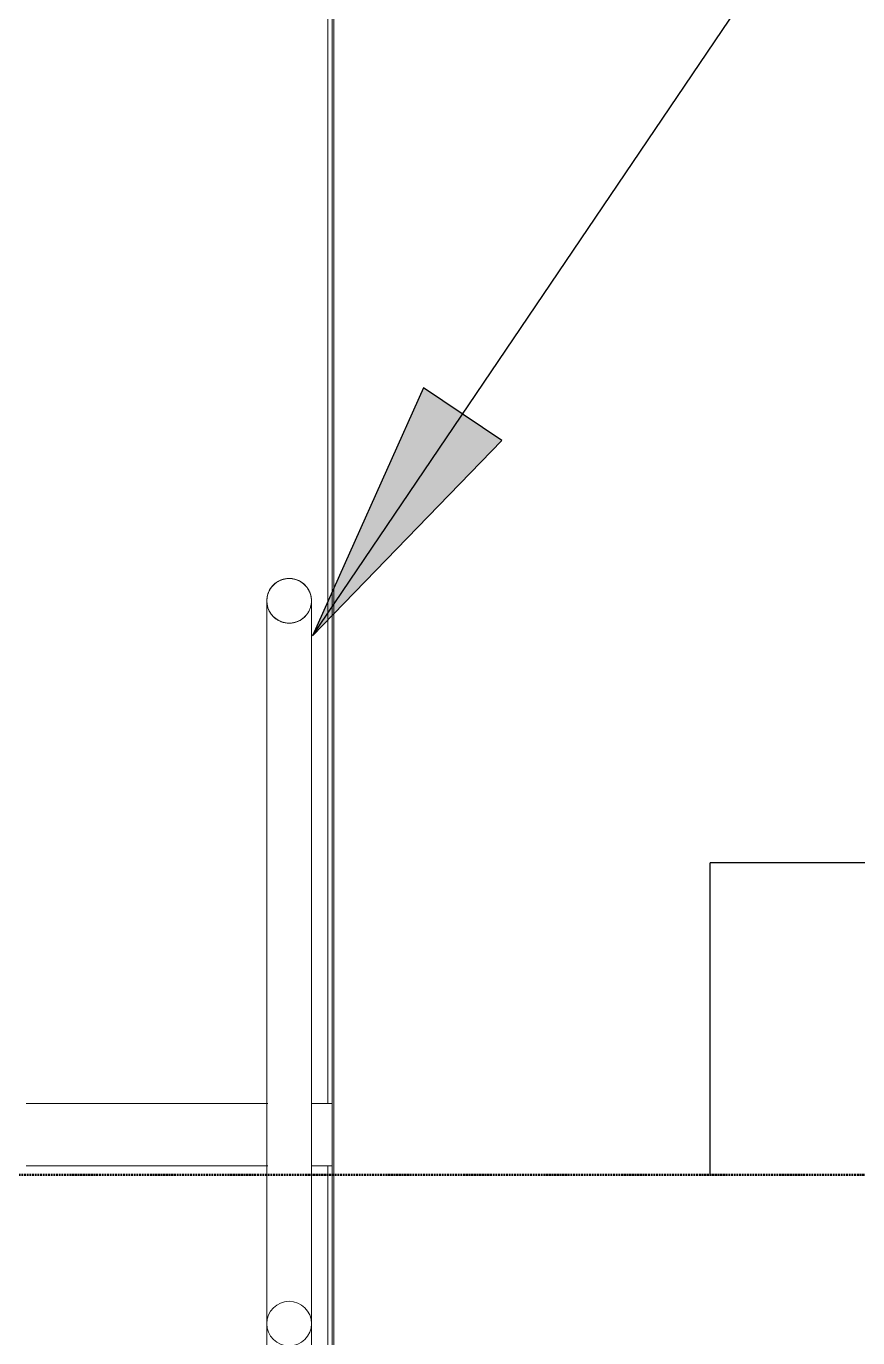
# Model space of a CAD drawing. Header units: millimetres. Extents: x -153298 to 620751, y -313239 to 250031.
# Drawn here: x 9580 to 10511, y -297007 to -295538 of the extents above; entities that cross this region are included whole.
import ezdxf

# ---------------------------------------------------------------- set-up
doc = ezdxf.new("R2010")
doc.units = ezdxf.units.MM
doc.linetypes.add('DPA_Hidden 50', pattern=[3, 2, -1])
for name, color, linetype, lineweight in [('A-DETL-GENF', 7, 'Continuous', 35), ('A-FLOR-HRAL', 7, 'Continuous', 25), ('A-GENM', 7, 'Continuous', 9), ('A-GENM-IDEN', 7, 'Continuous', 25)]:
    doc.layers.add(name, color=color, linetype=linetype, lineweight=lineweight)

# ---------------------------------------------------------------- blocks, each defined once
blk = doc.blocks.new('DPA_GM-Cage Ladder - H6000 with Protection Ring-8200624-2140-01 ENTRANCE 1 ELEVATION 2')
at = {"layer": 'A-GENM', "color": 7}
for p, q in [((-14753.7, 114320), (-14753.7, 115715)), ((-14753.7, 114320), (-14753.7, 115715)), ((-14748.7, 115715), (-14748.7, 114320)), ((-14748.7, 113973.3), (-14748.7, 115715)), ((-14747, 113973.3), (-14747, 115715)), ((-15091.5, 114320), (-14820.8, 114320)), ((-14820.8, 114320), (-15091.5, 114320)), ((-15091.5, 114320), (-14820.8, 114320)), ((-14820.8, 114320), (-15091.5, 114320)), ((-14771.1, 114320), (-14748.7, 114320)), ((-14753.5, 114320), (-14771.1, 114320)), ((-14770, 114320), (-14752.5, 114320)), ((-14752.5, 114320), (-14770, 114320)), ((-14747, 114250), (-14747, 114320)), ((-15091.5, 114250), (-14820.8, 114250)), ((-14820.8, 114250), (-15091.5, 114250)), ((-15091.5, 114250), (-14820.8, 114250)), ((-14820.8, 114250), (-15091.5, 114250)), ((-14771.1, 114250), (-14753.5, 114250)), ((-14748.7, 114250), (-14771.1, 114250)), ((-14770, 114250), (-14752.5, 114250)), ((-14752.5, 114250), (-14770, 114250)), ((-14753.7, 113973.3), (-14753.7, 114250)), ((-14753.7, 113973.3), (-14753.7, 114250)), ((-14748.7, 114250), (-14748.7, 113973.3))]:
    blk.add_line(p, q, dxfattribs=at)
blk = doc.blocks.new('Railing - Half Circle_25mm-V562-2140-01 ENTRANCE 1 ELEVATION 2')
at = {"layer": 'A-FLOR-HRAL', "color": 7, "lineweight": 9, "flags": 128}
for points in [[(-14772, 114883.3), (-14772, 114884.3), (-14772.1, 114885.3), (-14772.2, 114886.3), (-14772.3, 114887.3), (-14772.5, 114888.2), (-14772.7, 114889.2), (-14773, 114890.2), (-14773.3, 114891.1), (-14773.6, 114892.1), (-14774, 114893), (-14774.4, 114893.9), (-14774.8, 114894.8), (-14775.3, 114895.7), (-14775.8, 114896.5), (-14776.4, 114897.4), (-14777, 114898.2), (-14777.6, 114899), (-14778.2, 114899.8), (-14778.9, 114900.5), (-14779.6, 114901.2), (-14780.3, 114901.9), (-14781.1, 114902.5), (-14781.9, 114903.2), (-14782.7, 114903.7), (-14783.5, 114904.3), (-14784.4, 114904.8), (-14785.2, 114905.3), (-14786.1, 114905.8), (-14787, 114906.2), (-14788, 114906.6), (-14788.9, 114906.9), (-14789.9, 114907.2), (-14790.8, 114907.5), (-14791.8, 114907.7), (-14792.8, 114907.9), (-14793.8, 114908.1), (-14794.8, 114908.2), (-14795.8, 114908.2), (-14796.8, 114908.3), (-14797.8, 114908.3), (-14798.7, 114908.2), (-14799.7, 114908.1), (-14800.7, 114908), (-14801.7, 114907.8), (-14802.7, 114907.6), (-14803.7, 114907.4), (-14804.6, 114907.1), (-14805.6, 114906.8), (-14806.5, 114906.4), (-14807.4, 114906), (-14808.3, 114905.6), (-14809.2, 114905.1), (-14810.1, 114904.6), (-14810.9, 114904.1), (-14811.7, 114903.5), (-14812.5, 114902.9), (-14813.3, 114902.2), (-14814, 114901.6), (-14814.8, 114900.9), (-14815.5, 114900.2), (-14816.1, 114899.4), (-14816.7, 114898.6), (-14817.3, 114897.8), (-14817.9, 114897), (-14818.4, 114896.2), (-14818.9, 114895.3), (-14819.4, 114894.4), (-14819.8, 114893.5), (-14820.2, 114892.6), (-14820.6, 114891.6), (-14820.9, 114890.7), (-14821.2, 114889.7), (-14821.4, 114888.8), (-14821.6, 114887.8), (-14821.8, 114886.8), (-14821.9, 114885.8), (-14822, 114884.8), (-14822, 114883.8), (-14822, 114883.3)], [(-14822, 114883.3), (-14822, 114882.3), (-14821.9, 114881.3), (-14821.8, 114880.3), (-14821.7, 114879.3), (-14821.5, 114878.3), (-14821.3, 114877.3), (-14821, 114876.4), (-14820.8, 114875.4), (-14820.4, 114874.5), (-14820, 114873.5), (-14819.6, 114872.6), (-14819.2, 114871.7), (-14818.7, 114870.8), (-14818.2, 114870), (-14817.7, 114869.2), (-14817.1, 114868.3), (-14816.5, 114867.5), (-14815.8, 114866.8), (-14815.1, 114866), (-14814.4, 114865.3), (-14813.7, 114864.7), (-14812.9, 114864), (-14812.2, 114863.4), (-14811.4, 114862.8), (-14810.5, 114862.2), (-14809.7, 114861.7), (-14808.8, 114861.2), (-14807.9, 114860.8), (-14807, 114860.3), (-14806.1, 114860), (-14805.1, 114859.6), (-14804.2, 114859.3), (-14803.2, 114859.1), (-14802.3, 114858.8), (-14801.3, 114858.6), (-14800.3, 114858.5), (-14799.3, 114858.4), (-14798.3, 114858.3), (-14797.3, 114858.3), (-14796.3, 114858.3), (-14795.3, 114858.3), (-14794.3, 114858.4), (-14793.3, 114858.5), (-14792.3, 114858.7), (-14791.3, 114858.9), (-14790.4, 114859.2), (-14789.4, 114859.5), (-14788.5, 114859.8), (-14787.5, 114860.1), (-14786.6, 114860.5), (-14785.7, 114861), (-14784.8, 114861.4), (-14784, 114861.9), (-14783.1, 114862.5), (-14782.3, 114863.1), (-14781.5, 114863.7), (-14780.7, 114864.3), (-14780, 114865), (-14779.3, 114865.7), (-14778.6, 114866.4), (-14777.9, 114867.1), (-14777.3, 114867.9), (-14776.7, 114868.7), (-14776.1, 114869.5), (-14775.6, 114870.4), (-14775.1, 114871.2), (-14774.6, 114872.1), (-14774.2, 114873), (-14773.8, 114874), (-14773.5, 114874.9), (-14773.1, 114875.8), (-14772.9, 114876.8), (-14772.6, 114877.8), (-14772.4, 114878.8), (-14772.3, 114879.7), (-14772.1, 114880.7), (-14772.1, 114881.7), (-14772, 114882.7), (-14772, 114883.3)]]:
    blk.add_lwpolyline(points, dxfattribs=at)
at = {"layer": 'A-FLOR-HRAL', "color": 7, "lineweight": 9}
for start, end in [(139.3574, 150.8463), (102.3552, 113.4362), (68.2994, 78.6458), (59.8368, 66.3247), (180, 190.9892), (210.8973, 222.2397), (246.6605, 257.6448), (281.1771, 296.6854)]:
    blk.add_arc((-14797, 114883.3), 25, start, end, dxfattribs=at)
blk = doc.blocks.new('Railing - Post_50mm-18334303-2140-01 ENTRANCE 1 ELEVATION 2')
at = {"layer": 'A-FLOR-HRAL', "color": 7, "lineweight": 9}
for p, q in [((-15772, 114883.3), (-15772, 113973.3)), ((-15722, 113973.3), (-15722, 114883.3))]:
    blk.add_line(p, q, dxfattribs=at)
blk = doc.blocks.new('Railing - Post_50mm-V563-2140-01 ENTRANCE 1 ELEVATION 2')
at = {"layer": 'A-FLOR-HRAL', "color": 7, "lineweight": 9}
for p, q in [((-14822, 114008.3), (-14822, 114883.3)), ((-14772, 114883.3), (-14772, 114008.3)), ((-14772, 114008.3), (-14822, 114008.3)), ((-14822, 114008.3), (-14772, 114008.3))]:
    blk.add_line(p, q, dxfattribs=at)
blk = doc.blocks.new('Railing - Railing-15921398-2140-01 ENTRANCE 1 ELEVATION 2')
at = {"layer": 'A-FLOR-HRAL', "color": 7, "lineweight": 9}
for p, q in [((-14822, 114068.7), (-14822, 113973.3)), ((-14772, 113973.3), (-14772, 114068.7))]:
    blk.add_line(p, q, dxfattribs=at)
for start, end in [(0, 180), (180, 0)]:
    blk.add_arc((-14797, 114073.3), 25, start, end, dxfattribs=at)
at = {"color": 7, "extrusion": (0, 0, -1), "zscale": -1}
blk.add_blockref('Railing - Post_50mm-18334303-2140-01 ENTRANCE 1 ELEVATION 2', (30544, 0), dxfattribs=at)
at = {"color": 7}
blk.add_blockref('Railing - Post_50mm-V563-2140-01 ENTRANCE 1 ELEVATION 2', (0, 0), dxfattribs=at)
blk = doc.blocks.new('Top Rail Type - Half Circle_25mm-V564-2140-01 ENTRANCE 1 ELEVATION 2')
at = {"layer": 'A-FLOR-HRAL', "color": 7, "lineweight": 9, "flags": 128}
for points in [[(-14772, 114883.3), (-14772, 114884.3), (-14772.1, 114885.3), (-14772.2, 114886.3), (-14772.3, 114887.3), (-14772.5, 114888.2), (-14772.7, 114889.2), (-14773, 114890.2), (-14773.3, 114891.1), (-14773.6, 114892.1), (-14774, 114893), (-14774.4, 114893.9), (-14774.8, 114894.8), (-14775.3, 114895.7), (-14775.8, 114896.5), (-14776.4, 114897.4), (-14777, 114898.2), (-14777.6, 114899), (-14778.2, 114899.8), (-14778.9, 114900.5), (-14779.6, 114901.2), (-14780.3, 114901.9), (-14781.1, 114902.5), (-14781.9, 114903.2), (-14782.7, 114903.7), (-14783.5, 114904.3), (-14784.4, 114904.8), (-14785.2, 114905.3), (-14786.1, 114905.8), (-14787, 114906.2), (-14788, 114906.6), (-14788.9, 114906.9), (-14789.9, 114907.2), (-14790.8, 114907.5), (-14791.8, 114907.7), (-14792.8, 114907.9), (-14793.8, 114908.1), (-14794.8, 114908.2), (-14795.8, 114908.2), (-14796.8, 114908.3), (-14797.8, 114908.3), (-14798.7, 114908.2), (-14799.7, 114908.1), (-14800.7, 114908), (-14801.7, 114907.8), (-14802.7, 114907.6), (-14803.7, 114907.4), (-14804.6, 114907.1), (-14805.6, 114906.8), (-14806.5, 114906.4), (-14807.4, 114906), (-14808.3, 114905.6), (-14809.2, 114905.1), (-14810.1, 114904.6), (-14810.9, 114904.1), (-14811.7, 114903.5), (-14812.5, 114902.9), (-14813.3, 114902.2), (-14814, 114901.6), (-14814.8, 114900.9), (-14815.5, 114900.2), (-14816.1, 114899.4), (-14816.7, 114898.6), (-14817.3, 114897.8), (-14817.9, 114897), (-14818.4, 114896.2), (-14818.9, 114895.3), (-14819.4, 114894.4), (-14819.8, 114893.5), (-14820.2, 114892.6), (-14820.6, 114891.6), (-14820.9, 114890.7), (-14821.2, 114889.7), (-14821.4, 114888.8), (-14821.6, 114887.8), (-14821.8, 114886.8), (-14821.9, 114885.8), (-14822, 114884.8), (-14822, 114883.8), (-14822, 114883.3)], [(-14822, 114883.3), (-14822, 114882.3), (-14821.9, 114881.3), (-14821.8, 114880.3), (-14821.7, 114879.3), (-14821.5, 114878.3), (-14821.3, 114877.3), (-14821, 114876.4), (-14820.8, 114875.4), (-14820.4, 114874.5), (-14820, 114873.5), (-14819.6, 114872.6), (-14819.2, 114871.7), (-14818.7, 114870.8), (-14818.2, 114870), (-14817.7, 114869.2), (-14817.1, 114868.3), (-14816.5, 114867.5), (-14815.8, 114866.8), (-14815.1, 114866), (-14814.4, 114865.3), (-14813.7, 114864.7), (-14812.9, 114864), (-14812.2, 114863.4), (-14811.4, 114862.8), (-14810.5, 114862.2), (-14809.7, 114861.7), (-14808.8, 114861.2), (-14807.9, 114860.8), (-14807, 114860.3), (-14806.1, 114860), (-14805.1, 114859.6), (-14804.2, 114859.3), (-14803.2, 114859.1), (-14802.3, 114858.8), (-14801.3, 114858.6), (-14800.3, 114858.5), (-14799.3, 114858.4), (-14798.3, 114858.3), (-14797.3, 114858.3), (-14796.3, 114858.3), (-14795.3, 114858.3), (-14794.3, 114858.4), (-14793.3, 114858.5), (-14792.3, 114858.7), (-14791.3, 114858.9), (-14790.4, 114859.2), (-14789.4, 114859.5), (-14788.5, 114859.8), (-14787.5, 114860.1), (-14786.6, 114860.5), (-14785.7, 114861), (-14784.8, 114861.4), (-14784, 114861.9), (-14783.1, 114862.5), (-14782.3, 114863.1), (-14781.5, 114863.7), (-14780.7, 114864.3), (-14780, 114865), (-14779.3, 114865.7), (-14778.6, 114866.4), (-14777.9, 114867.1), (-14777.3, 114867.9), (-14776.7, 114868.7), (-14776.1, 114869.5), (-14775.6, 114870.4), (-14775.1, 114871.2), (-14774.6, 114872.1), (-14774.2, 114873), (-14773.8, 114874), (-14773.5, 114874.9), (-14773.1, 114875.8), (-14772.9, 114876.8), (-14772.6, 114877.8), (-14772.4, 114878.8), (-14772.3, 114879.7), (-14772.1, 114880.7), (-14772.1, 114881.7), (-14772, 114882.7), (-14772, 114883.3)]]:
    blk.add_lwpolyline(points, dxfattribs=at)
at = {"layer": 'A-FLOR-HRAL', "color": 7, "lineweight": 9}
for start, end in [(139.3574, 150.8463), (102.3552, 113.4362), (68.2994, 78.6458), (59.8368, 66.3247), (180, 190.9892), (210.8973, 222.2397), (246.6605, 257.6448), (281.1771, 296.6854)]:
    blk.add_arc((-14797, 114883.3), 25, start, end, dxfattribs=at)
blk = doc.blocks.new('Top Rail Type - Top Rail_Internal_-15921409-2140-01 ENTRANCE 1 ELEVATION 2')
at = {"layer": 'A-FLOR-HRAL', "color": 7, "lineweight": 9}
for p, q in [((-14822, 114883.3), (-14822, 113973.3)), ((-14772, 113973.3), (-14772, 114883.3))]:
    blk.add_line(p, q, dxfattribs=at)
for start, end in [(37.7506, 180), (0, 34.6992), (180, 322.2494), (325.3008, 0)]:
    blk.add_arc((-14797, 114883.3), 25, start, end, dxfattribs=at)
for points, knots in [([(-14822, 114883.3), (-14822, 114885.5), (-14821.4, 114889.8), (-14818.9, 114895.9), (-14814.9, 114901.1), (-14809.7, 114905.2), (-14803.6, 114907.7), (-14794.8, 114908.8), (-14786.1, 114906.5), (-14780, 114901.8), (-14777.9, 114899.4), (-14777.3, 114898.6)], [0, 0, 0, 0, 0.0833333, 0.1666667, 0.25, 0.3333333, 0.4166667, 0.5, 0.6666667, 0.75, 0.7902743, 0.7902743, 0.7902743, 0.7902743]), ([(-14776.5, 114897.5), (-14776.1, 114896.9), (-14774.5, 114894.5), (-14772.6, 114889.8), (-14772, 114885.5), (-14772, 114883.3)], [0.8072268, 0.8072268, 0.8072268, 0.8072268, 0.8333333, 0.9166667, 1, 1, 1, 1])]:
    blk.add_open_spline(points, degree=3, knots=knots, dxfattribs=at)
blk = doc.blocks.new('DPA_AN_Callout - DPA_AN_Callout-15497441-2140-01 ENTRANCE 1 ELEVATION 2')
at = {"layer": 'A-DETL-GENF', "color": 7, "lineweight": 25}
for p in [(-14325.5, 114239.9), (-11032.1, 114589.7)]:
    blk.add_line(p, (-14325.5, 114589.7), dxfattribs=at)
at = {"layer": 'A-DETL-GENF', "color": 7, "linetype": 'DPA_Hidden 50', "lineweight": 50}
blk.add_line((-15922, 114239.9), (-12950.9, 114239.9), dxfattribs=at)

msp = doc.modelspace()

# ---------------------------------------------------------------- hatches: boundary and pattern name
at = {"layer": 'A-GENM-IDEN'}
msp.add_hatch(color=7, dxfattribs=at).paths.add_polyline_path([(9900.4904, -296220.7593), (10112.3741, -296001.8906), (10024.7384, -295942.6215)])

# ---------------------------------------------------------------- linework, layer by layer
at = {"layer": 'A-GENM-IDEN', "color": 7}
for p, q in [((9900.4904, -296220.7593), (10566.2413, -295236.3754)), ((10024.7384, -295942.6215), (9900.4904, -296220.7593)), ((10112.3741, -296001.8906), (10024.7384, -295942.6215)), ((9900.4904, -296220.7593), (10112.3741, -296001.8906))]:
    msp.add_line(p, q, dxfattribs=at)

# ---------------------------------------------------------------- block references
at = {"layer": 'A-DETL-GENF', "color": 7}
msp.add_blockref('DPA_AN_Callout - DPA_AN_Callout-15497441-2140-01 ENTRANCE 1 ELEVATION 2', (24671.1729, -411064.7103), dxfattribs=at)
at = {"layer": 'A-FLOR-HRAL', "color": 7, "lineweight": 9}
for name in ['Top Rail Type - Top Rail_Internal_-15921409-2140-01 ENTRANCE 1 ELEVATION 2', 'Railing - Half Circle_25mm-V562-2140-01 ENTRANCE 1 ELEVATION 2', 'Top Rail Type - Half Circle_25mm-V564-2140-01 ENTRANCE 1 ELEVATION 2', 'Railing - Railing-15921398-2140-01 ENTRANCE 1 ELEVATION 2']:
    msp.add_blockref(name, (24671.1729, -411064.7103), dxfattribs=at)
at = {"layer": 'A-GENM', "color": 7}
msp.add_blockref('DPA_GM-Cage Ladder - H6000 with Protection Ring-8200624-2140-01 ENTRANCE 1 ELEVATION 2', (24671.1729, -411064.7103), dxfattribs=at)

doc.saveas('drawing.dxf')
